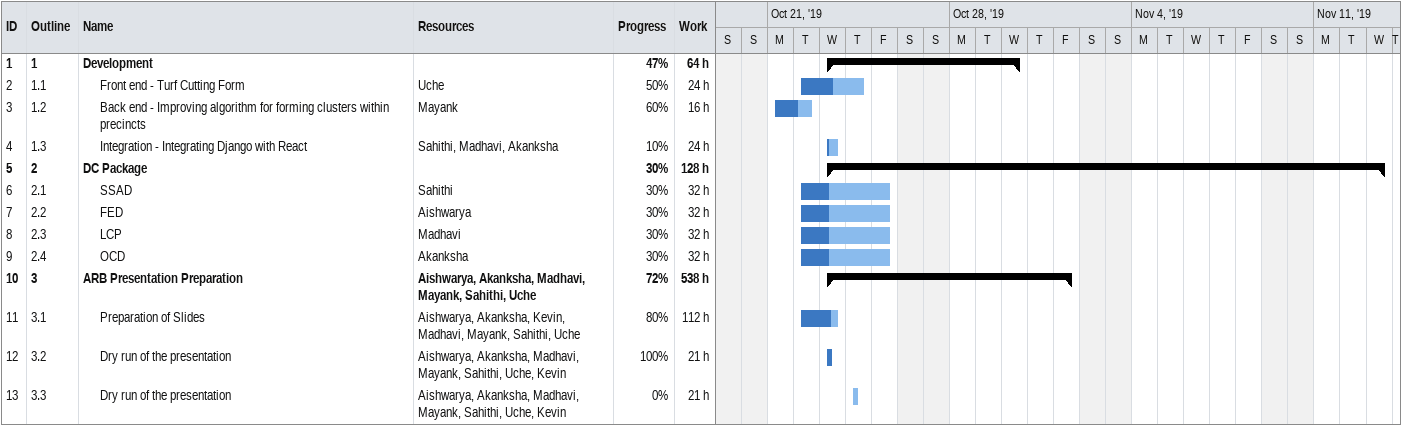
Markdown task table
| ID | WBS | Task | Start | Finish | Resources | % complete | Work (h) |
|---|---|---|---|---|---|---|---|
| 1 | 1 | **Development** | 2019-10-23 | 2019-10-30 |  | 47 | 64 |
| 2 | 1.1 | Front end - Turf Cutting Form | 2019-10-22 | 2019-10-24 | Uche | 50 | 24 |
| 3 | 1.2 | Back end - Improving algorithm for forming clusters within precincts | 2019-10-21 | 2019-10-22 | Mayank | 60 | 16 |
| 4 | 1.3 | Integration - Integrating Django with React | 2019-10-23 | 2019-10-23 | Sahithi, Madhavi, Akanksha | 10 | 24 |
| 5 | 2 | **DC Package** | 2019-10-23 | 2019-11-13 |  | 30 | 128 |
| 6 | 2.1 | SSAD | 2019-10-22 | 2019-10-25 | Sahithi | 30 | 32 |
| 7 | 2.2 | FED | 2019-10-22 | 2019-10-25 | Aishwarya | 30 | 32 |
| 8 | 2.3 | LCP | 2019-10-22 | 2019-10-25 | Madhavi | 30 | 32 |
| 9 | 2.4 | OCD | 2019-10-22 | 2019-10-25 | Akanksha | 30 | 32 |
| 10 | 3 | **ARB Presentation Preparation** | 2019-10-23 | 2019-11-01 | Aishwarya, Akanksha, Madhavi, Mayank, Sahithi, Uche | 72 | 538 |
| 11 | 3.1 | Preparation of Slides | 2019-10-22 | 2019-10-23 | Aishwarya, Akanksha, Kevin, Madhavi, Mayank, Sahithi, Uche | 80 | 112 |
| 12 | 3.2 | Dry run of the presentation | 2019-10-23 | 2019-10-23 | Aishwarya, Akanksha, Madhavi, Mayank, Sahithi, Uche, Kevin | 100 | 21 |
| 13 | 3.3 | Dry run of the presentation | 2019-10-24 | 2019-10-24 | Aishwarya, Akanksha, Madhavi, Mayank, Sahithi, Uche, Kevin | 0 | 21 |
